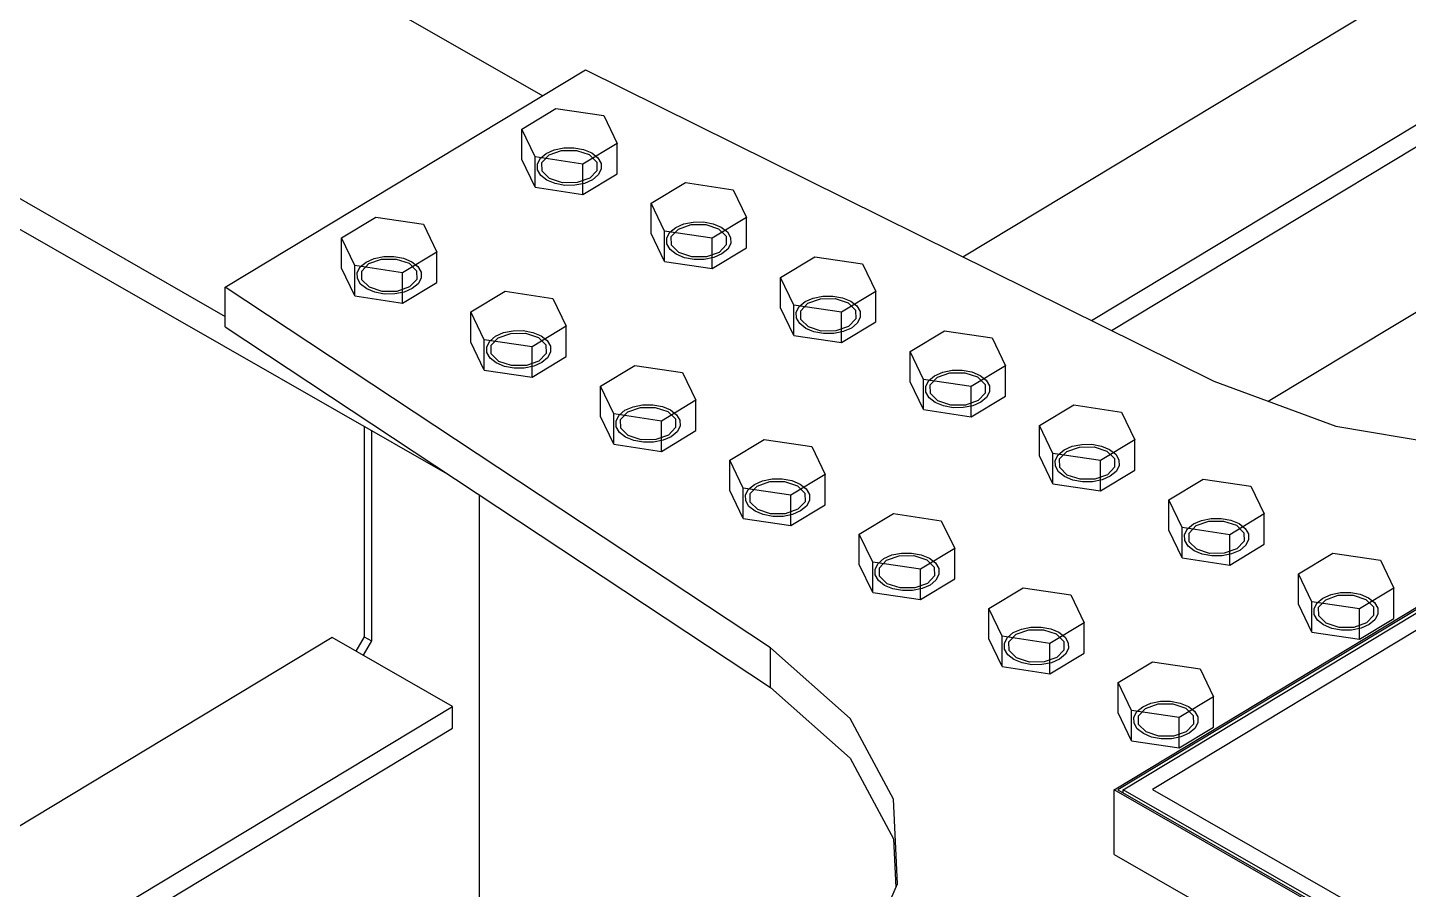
# Model space of a CAD drawing. Header units: millimetres. Extents: x 15962 to 71432, y 9666 to 72266.
# Drawn here: x 54455 to 54990, y 43068 to 43402 of the extents above; entities that cross this region are included whole.
import ezdxf

# ---------------------------------------------------------------- set-up
doc = ezdxf.new("R2010")
doc.units = ezdxf.units.MM
doc.header["$LTSCALE"] = 2

msp = doc.modelspace()

# ---------------------------------------------------------------- linework, layer by layer
at = {"color": 2, "linetype": 'Continuous'}
for p, q in [((54817.7899, 43313.349), (55422.9733, 43678.5036)), ((54867.6184, 43288.6615), (55469.5329, 43651.8438)), ((54875.3491, 43284.8314), (55469.5329, 43643.3491)), ((54936.035, 43257.4298), (55428.3456, 43554.4794)), ((54470.6136, 43481.3782), (54655.0043, 43375.794)), ((54338.0312, 43401.3834), (54532.0157, 43290.3057)), ((54338.0312, 43389.5718), (54618.849, 43228.7723)), ((54532.0157, 43301.5853), (54671.5737, 43385.7916)), ((54671.5737, 43385.7916), (54914.9958, 43265.1884)), ((54743.2076, 43161.8784), (54532.0157, 43301.5853)), ((54532.0157, 43286.214), (54532.0157, 43301.5853)), ((54532.0157, 43286.214), (54743.2076, 43146.5071)), ((54914.9958, 43265.1884), (54962.2939, 43247.7464)), ((54585.8098, 43247.6909), (54585.8098, 43166.2503)), ((54962.2939, 43247.7464), (55015.952, 43238.6695)), ((54588.675, 43246.0503), (54588.675, 43164.6097)), ((54630.543, 42971.9221), (54630.543, 43221.0365)), ((54876.3496, 43106.9348), (55054.2862, 43214.2979)), ((55054.3047, 43213.4667), (54877.7637, 43106.9457)), ((54879.8849, 43106.962), (55054.3325, 43212.2199)), ((55054.4806, 43205.5705), (54891.1976, 43107.0491)), ((54573.4593, 43165.9252), (53828.215, 42716.2609)), ((54620.0183, 43139.265), (54573.4593, 43165.9252)), ((54585.8098, 43166.2503), (54582.6424, 43160.6669)), ((54588.675, 43164.6097), (54585.5075, 43159.0263)), ((54585.8098, 43166.2503), (54588.675, 43164.6097)), ((54774.0818, 43134.5706), (54743.2076, 43161.8784)), ((54743.2076, 43146.5071), (54743.2076, 43161.8784)), ((54743.2076, 43146.5071), (54774.0818, 43119.1993)), ((53874.7746, 42689.6011), (54620.0183, 43139.265)), ((54620.0183, 43130.7703), (54620.0183, 43139.265)), ((53874.7746, 42681.1064), (54620.0183, 43130.7703)), ((54790.924, 43103.3129), (54774.0818, 43134.5706)), ((54774.0818, 43119.1993), (54790.924, 43087.9416)), ((54792.424, 43070.5369), (54790.924, 43103.3129)), ((54876.3496, 43081.8553), (54876.3496, 43106.9348)), ((55059.0066, 43002.3463), (54876.3496, 43106.9348)), ((54877.7637, 43106.9457), (55058.9881, 43003.1775)), ((54879.8849, 43105.7311), (54879.8849, 43106.962)), ((55058.9603, 43004.4243), (54879.8849, 43106.962)), ((54891.1976, 43107.0491), (55058.8122, 43011.0737)), ((54790.924, 43087.9416), (54791.7869, 43069.088)), ((54876.3496, 43081.8553), (55059.0066, 42977.2668)), ((54778.465, 43038.7922), (54792.424, 43070.5369))]:
    msp.add_line(p, q, dxfattribs=at)
at = {"color": 7, "linetype": 'Continuous'}
for p, q in [((54646.87, 43362.8376), (54660.1647, 43370.8593)), ((54660.1647, 43370.8593), (54678.631, 43368.1027)), ((54678.631, 43368.1027), (54683.8026, 43357.3243)), ((54646.87, 43351.0906), (54646.87, 43362.8376)), ((54652.0416, 43352.0592), (54646.87, 43362.8376)), ((54656.3825, 43353.4609), (54659.5161, 43354.8363)), ((54657.457, 43352.8457), (54662.3505, 43354.5569)), ((54659.5161, 43354.8363), (54663.2194, 43355.5752)), ((54662.3505, 43354.5569), (54668.044, 43354.6007)), ((54663.2194, 43355.5752), (54667.13, 43355.6053)), ((54667.13, 43355.6053), (54670.8649, 43354.9236)), ((54668.044, 43354.6007), (54673.012, 43352.9654)), ((54683.8026, 43357.3243), (54670.5079, 43349.3026)), ((54670.8649, 43354.9236), (54674.0587, 43353.5969)), ((54683.8026, 43345.5774), (54683.8026, 43357.3243)), ((54652.0416, 43340.3123), (54646.87, 43351.0906)), ((54652.0416, 43340.3123), (54652.0416, 43352.0592)), ((54670.5079, 43349.3026), (54652.0416, 43352.0592)), ((54652.9657, 43349.3883), (54654.1254, 43351.5836)), ((54653.0169, 43347.0897), (54652.9657, 43349.3883)), ((54654.1254, 43351.5836), (54656.3825, 43353.4609)), ((54654.6748, 43349.9255), (54657.457, 43352.8457)), ((54654.7493, 43346.579), (54654.6748, 43349.9255)), ((54670.5079, 43337.5556), (54670.5079, 43349.3026)), ((54673.012, 43352.9654), (54675.9233, 43350.089)), ((54674.0587, 43353.5969), (54676.3987, 43351.755)), ((54675.9233, 43350.089), (54675.9978, 43346.7425)), ((54676.3987, 43351.755), (54677.6558, 43349.5783)), ((54677.6558, 43349.5783), (54677.707, 43347.2797)), ((54654.274, 43344.913), (54653.0169, 43347.0897)), ((54656.6139, 43343.0711), (54654.274, 43344.913)), ((54657.6606, 43343.7027), (54654.7493, 43346.579)), ((54662.6286, 43342.0673), (54657.6606, 43343.7027)), ((54673.2156, 43343.8223), (54668.3222, 43342.1111)), ((54670.5079, 43337.5556), (54683.8026, 43345.5774)), ((54674.2901, 43343.2071), (54671.1565, 43341.8317)), ((54675.9978, 43346.7425), (54673.2156, 43343.8223)), ((54676.5472, 43345.0844), (54674.2901, 43343.2071)), ((54677.707, 43347.2797), (54676.5472, 43345.0844)), ((54652.0416, 43340.3123), (54670.5079, 43337.5556)), ((54659.8077, 43341.7444), (54656.6139, 43343.0711)), ((54663.5426, 43341.0627), (54659.8077, 43341.7444)), ((54668.3222, 43342.1111), (54662.6286, 43342.0673)), ((54667.4532, 43341.0928), (54663.5426, 43341.0627)), ((54671.1565, 43341.8317), (54667.4532, 43341.0928)), ((54697.0111, 43334.127), (54710.3058, 43342.1487)), ((54710.3058, 43342.1487), (54728.7721, 43339.3921)), ((54728.7721, 43339.3921), (54733.9438, 43328.6137)), ((54697.0111, 43322.3801), (54697.0111, 43334.127)), ((54702.1827, 43323.3486), (54697.0111, 43334.127)), ((54577.0909, 43320.7344), (54590.3856, 43328.7561)), ((54590.3856, 43328.7561), (54608.852, 43325.9995)), ((54733.9438, 43328.6137), (54720.6491, 43320.592)), ((54733.9438, 43316.8668), (54733.9438, 43328.6137)), ((54608.852, 43325.9995), (54614.0236, 43315.2211)), ((54702.1827, 43311.6017), (54697.0111, 43322.3801)), ((54702.1827, 43311.6017), (54702.1827, 43323.3486)), ((54720.6491, 43320.592), (54702.1827, 43323.3486)), ((54703.1068, 43320.6777), (54704.2665, 43322.8731)), ((54704.2665, 43322.8731), (54706.5237, 43324.7503)), ((54704.8159, 43321.215), (54707.5981, 43324.1351)), ((54706.5237, 43324.7503), (54709.6573, 43326.1257)), ((54707.5981, 43324.1351), (54712.4916, 43325.8463)), ((54709.6573, 43326.1257), (54713.3606, 43326.8646)), ((54712.4916, 43325.8463), (54718.1851, 43325.8901)), ((54713.3606, 43326.8646), (54717.2711, 43326.8947)), ((54717.2711, 43326.8947), (54721.0061, 43326.213)), ((54718.1851, 43325.8901), (54723.1531, 43324.2548)), ((54721.0061, 43326.213), (54724.1998, 43324.8863)), ((54723.1531, 43324.2548), (54726.0644, 43321.3785)), ((54724.1998, 43324.8863), (54726.5398, 43323.0445)), ((54726.5398, 43323.0445), (54727.7969, 43320.8677)), ((54577.0909, 43308.9875), (54577.0909, 43320.7344)), ((54582.2626, 43309.956), (54577.0909, 43320.7344)), ((54703.158, 43318.3792), (54703.1068, 43320.6777)), ((54704.4151, 43316.2024), (54703.158, 43318.3792)), ((54704.8904, 43317.8684), (54704.8159, 43321.215)), ((54707.8017, 43314.9921), (54704.8904, 43317.8684)), ((54720.6491, 43308.8451), (54720.6491, 43320.592)), ((54720.6491, 43308.8451), (54733.9438, 43316.8668)), ((54726.139, 43318.0319), (54723.3568, 43315.1118)), ((54726.0644, 43321.3785), (54726.139, 43318.0319)), ((54727.8481, 43318.5691), (54726.6883, 43316.3738)), ((54727.7969, 43320.8677), (54727.8481, 43318.5691)), ((54584.3463, 43309.4805), (54586.6035, 43311.3577)), ((54586.6035, 43311.3577), (54589.7371, 43312.7331)), ((54587.6779, 43310.7425), (54592.5714, 43312.4537)), ((54589.7371, 43312.7331), (54593.4404, 43313.472)), ((54592.5714, 43312.4537), (54598.2649, 43312.4975)), ((54593.4404, 43313.472), (54597.3509, 43313.5021)), ((54597.3509, 43313.5021), (54601.0859, 43312.8204)), ((54598.2649, 43312.4975), (54603.233, 43310.8622)), ((54614.0236, 43315.2211), (54600.7289, 43307.1994)), ((54601.0859, 43312.8204), (54604.2796, 43311.4937)), ((54604.2796, 43311.4937), (54606.6196, 43309.6519)), ((54614.0236, 43303.4742), (54614.0236, 43315.2211)), ((54702.1827, 43311.6017), (54720.6491, 43308.8451)), ((54706.7551, 43314.3605), (54704.4151, 43316.2024)), ((54709.9488, 43313.0338), (54706.7551, 43314.3605)), ((54712.7698, 43313.3567), (54707.8017, 43314.9921)), ((54713.6838, 43312.3522), (54709.9488, 43313.0338)), ((54718.4633, 43313.4005), (54712.7698, 43313.3567)), ((54717.5943, 43312.3822), (54713.6838, 43312.3522)), ((54721.2976, 43313.1212), (54717.5943, 43312.3822)), ((54723.3568, 43315.1118), (54718.4633, 43313.4005)), ((54724.4312, 43314.4965), (54721.2976, 43313.1212)), ((54726.6883, 43316.3738), (54724.4312, 43314.4965)), ((54747.1522, 43305.4164), (54760.4469, 43313.4381)), ((54760.4469, 43313.4381), (54778.9133, 43310.6815)), ((54582.2626, 43298.2091), (54577.0909, 43308.9875)), ((54582.2626, 43298.2091), (54582.2626, 43309.956)), ((54600.7289, 43307.1994), (54582.2626, 43309.956)), ((54583.1866, 43307.2851), (54584.3463, 43309.4805)), ((54583.2378, 43304.9866), (54583.1866, 43307.2851)), ((54584.8957, 43307.8224), (54587.6779, 43310.7425)), ((54584.9702, 43304.4758), (54584.8957, 43307.8224)), ((54600.7289, 43295.4525), (54600.7289, 43307.1994)), ((54603.233, 43310.8622), (54606.1443, 43307.9859)), ((54606.1443, 43307.9859), (54606.2188, 43304.6393)), ((54606.6196, 43309.6519), (54607.8767, 43307.4751)), ((54607.8767, 43307.4751), (54607.9279, 43305.1765)), ((54778.9133, 43310.6815), (54784.0849, 43299.9032)), ((54584.4949, 43302.8098), (54583.2378, 43304.9866)), ((54586.8349, 43300.9679), (54584.4949, 43302.8098)), ((54587.8816, 43301.5995), (54584.9702, 43304.4758)), ((54590.0286, 43299.6412), (54586.8349, 43300.9679)), ((54592.8496, 43299.9641), (54587.8816, 43301.5995)), ((54603.4366, 43301.7192), (54598.5431, 43300.0079)), ((54600.7289, 43295.4525), (54614.0236, 43303.4742)), ((54604.511, 43301.1039), (54601.3774, 43299.7285)), ((54606.2188, 43304.6393), (54603.4366, 43301.7192)), ((54606.7682, 43302.9812), (54604.511, 43301.1039)), ((54607.9279, 43305.1765), (54606.7682, 43302.9812)), ((54747.1522, 43293.6695), (54747.1522, 43305.4164)), ((54752.3239, 43294.6381), (54747.1522, 43305.4164)), ((54582.2626, 43298.2091), (54600.7289, 43295.4525)), ((54593.7636, 43298.9596), (54590.0286, 43299.6412)), ((54598.5431, 43300.0079), (54592.8496, 43299.9641)), ((54597.6741, 43298.9896), (54593.7636, 43298.9596)), ((54601.3774, 43299.7285), (54597.6741, 43298.9896)), ((54627.2321, 43292.0238), (54640.5268, 43300.0455)), ((54640.5268, 43300.0455), (54658.9931, 43297.2889)), ((54658.9931, 43297.2889), (54664.1647, 43286.5106)), ((54754.4077, 43294.1625), (54756.6648, 43296.0398)), ((54754.957, 43292.5044), (54757.7393, 43295.4245)), ((54756.6648, 43296.0398), (54759.7984, 43297.4151)), ((54757.7393, 43295.4245), (54762.6327, 43297.1358)), ((54759.7984, 43297.4151), (54763.5017, 43298.1541)), ((54762.6327, 43297.1358), (54768.3263, 43297.1796)), ((54763.5017, 43298.1541), (54767.4122, 43298.1841)), ((54767.4122, 43298.1841), (54771.1472, 43297.5025)), ((54768.3263, 43297.1796), (54773.2943, 43295.5442)), ((54784.0849, 43299.9032), (54770.7902, 43291.8814)), ((54771.1472, 43297.5025), (54774.341, 43296.1758)), ((54773.2943, 43295.5442), (54776.2056, 43292.6679)), ((54774.341, 43296.1758), (54776.6809, 43294.3339)), ((54784.0849, 43288.1562), (54784.0849, 43299.9032)), ((54627.2321, 43280.2769), (54627.2321, 43292.0238)), ((54632.4037, 43281.2455), (54627.2321, 43292.0238)), ((54752.3239, 43282.8911), (54747.1522, 43293.6695)), ((54752.3239, 43282.8911), (54752.3239, 43294.6381)), ((54770.7902, 43291.8814), (54752.3239, 43294.6381)), ((54753.2479, 43291.9672), (54754.4077, 43294.1625)), ((54753.2991, 43289.6686), (54753.2479, 43291.9672)), ((54755.0316, 43289.1578), (54754.957, 43292.5044)), ((54770.7902, 43280.1345), (54770.7902, 43291.8814)), ((54776.2056, 43292.6679), (54776.2801, 43289.3213)), ((54776.6809, 43294.3339), (54777.938, 43292.1571)), ((54777.9892, 43289.8586), (54776.8295, 43287.6632)), ((54777.938, 43292.1571), (54777.9892, 43289.8586)), ((54639.8782, 43284.0225), (54643.5815, 43284.7615)), ((54643.5815, 43284.7615), (54647.492, 43284.7915)), ((54647.492, 43284.7915), (54651.227, 43284.1099)), ((54664.1647, 43286.5106), (54650.87, 43278.4888)), ((54664.1647, 43274.7636), (54664.1647, 43286.5106)), ((54754.5562, 43287.4918), (54753.2991, 43289.6686)), ((54756.8962, 43285.65), (54754.5562, 43287.4918)), ((54757.9429, 43286.2815), (54755.0316, 43289.1578)), ((54760.09, 43284.3233), (54756.8962, 43285.65)), ((54762.9109, 43284.6462), (54757.9429, 43286.2815)), ((54768.6044, 43284.69), (54762.9109, 43284.6462)), ((54771.4388, 43284.4106), (54767.7354, 43283.6717)), ((54773.4979, 43286.4012), (54768.6044, 43284.69)), ((54770.7902, 43280.1345), (54784.0849, 43288.1562)), ((54774.5723, 43285.786), (54771.4388, 43284.4106)), ((54776.2801, 43289.3213), (54773.4979, 43286.4012)), ((54776.8295, 43287.6632), (54774.5723, 43285.786)), ((54797.2934, 43276.7058), (54810.5881, 43284.7276)), ((54810.5881, 43284.7276), (54829.0544, 43281.971)), ((54632.4037, 43269.4985), (54627.2321, 43280.2769)), ((54632.4037, 43269.4985), (54632.4037, 43281.2455)), ((54650.87, 43278.4888), (54632.4037, 43281.2455)), ((54633.3277, 43278.5746), (54634.4875, 43280.7699)), ((54634.4875, 43280.7699), (54636.7446, 43282.6472)), ((54635.0368, 43279.1118), (54637.8191, 43282.0319)), ((54635.1114, 43275.7652), (54635.0368, 43279.1118)), ((54636.7446, 43282.6472), (54639.8782, 43284.0225)), ((54637.8191, 43282.0319), (54642.7125, 43283.7432)), ((54642.7125, 43283.7432), (54648.4061, 43283.787)), ((54648.4061, 43283.787), (54653.3741, 43282.1516)), ((54651.227, 43284.1099), (54654.4208, 43282.7832)), ((54653.3741, 43282.1516), (54656.2854, 43279.2753)), ((54654.4208, 43282.7832), (54656.7607, 43280.9413)), ((54656.2854, 43279.2753), (54656.3599, 43275.9287)), ((54656.7607, 43280.9413), (54658.0178, 43278.7645)), ((54752.3239, 43282.8911), (54770.7902, 43280.1345)), ((54763.8249, 43283.6416), (54760.09, 43284.3233)), ((54767.7354, 43283.6717), (54763.8249, 43283.6416)), ((54829.0544, 43281.971), (54834.226, 43271.1926)), ((54633.3789, 43276.276), (54633.3277, 43278.5746)), ((54634.636, 43274.0992), (54633.3789, 43276.276)), ((54636.976, 43272.2574), (54634.636, 43274.0992)), ((54638.0227, 43272.8889), (54635.1114, 43275.7652)), ((54650.87, 43266.7419), (54650.87, 43278.4888)), ((54650.87, 43266.7419), (54664.1647, 43274.7636)), ((54656.3599, 43275.9287), (54653.5777, 43273.0086)), ((54656.9093, 43274.2706), (54654.6522, 43272.3934)), ((54658.069, 43276.466), (54656.9093, 43274.2706)), ((54658.0178, 43278.7645), (54658.069, 43276.466)), ((54797.2934, 43264.9589), (54797.2934, 43276.7058)), ((54802.465, 43265.9275), (54797.2934, 43276.7058)), ((54632.4037, 43269.4985), (54650.87, 43266.7419)), ((54640.1698, 43270.9307), (54636.976, 43272.2574)), ((54642.9907, 43271.2536), (54638.0227, 43272.8889)), ((54643.9047, 43270.249), (54640.1698, 43270.9307)), ((54648.6842, 43271.2974), (54642.9907, 43271.2536)), ((54647.8153, 43270.2791), (54643.9047, 43270.249)), ((54651.5186, 43271.018), (54647.8153, 43270.2791)), ((54653.5777, 43273.0086), (54648.6842, 43271.2974)), ((54654.6522, 43272.3934), (54651.5186, 43271.018)), ((54677.3732, 43263.3132), (54690.6679, 43271.335)), ((54690.6679, 43271.335), (54709.1342, 43268.5784)), ((54709.1342, 43268.5784), (54714.3058, 43257.8)), ((54806.8059, 43267.3292), (54809.9395, 43268.7046)), ((54807.8804, 43266.714), (54812.7739, 43268.4252)), ((54809.9395, 43268.7046), (54813.6428, 43269.4435)), ((54812.7739, 43268.4252), (54818.4674, 43268.469)), ((54813.6428, 43269.4435), (54817.5534, 43269.4736)), ((54817.5534, 43269.4736), (54821.2883, 43268.7919)), ((54818.4674, 43268.469), (54823.4354, 43266.8336)), ((54834.226, 43271.1926), (54820.9313, 43263.1709)), ((54821.2883, 43268.7919), (54824.4821, 43267.4652)), ((54834.226, 43259.4457), (54834.226, 43271.1926)), ((54677.3732, 43251.5663), (54677.3732, 43263.3132)), ((54682.5448, 43252.5349), (54677.3732, 43263.3132)), ((54802.465, 43254.1806), (54797.2934, 43264.9589)), ((54802.465, 43254.1806), (54802.465, 43265.9275)), ((54820.9313, 43263.1709), (54802.465, 43265.9275)), ((54803.3891, 43263.2566), (54804.5488, 43265.4519)), ((54803.4403, 43260.958), (54803.3891, 43263.2566)), ((54804.5488, 43265.4519), (54806.8059, 43267.3292)), ((54805.0982, 43263.7938), (54807.8804, 43266.714)), ((54805.1727, 43260.4473), (54805.0982, 43263.7938)), ((54820.9313, 43251.4239), (54820.9313, 43263.1709)), ((54823.4354, 43266.8336), (54826.3467, 43263.9573)), ((54824.4821, 43267.4652), (54826.8221, 43265.6233)), ((54826.3467, 43263.9573), (54826.4212, 43260.6108)), ((54826.8221, 43265.6233), (54828.0792, 43263.4466)), ((54828.0792, 43263.4466), (54828.1303, 43261.148)), ((54714.3058, 43257.8), (54701.0112, 43249.7783)), ((54714.3058, 43246.0531), (54714.3058, 43257.8)), ((54804.6974, 43258.7813), (54803.4403, 43260.958)), ((54807.0373, 43256.9394), (54804.6974, 43258.7813)), ((54808.084, 43257.5709), (54805.1727, 43260.4473)), ((54823.639, 43257.6906), (54818.7455, 43255.9794)), ((54820.9313, 43251.4239), (54834.226, 43259.4457)), ((54826.4212, 43260.6108), (54823.639, 43257.6906)), ((54826.9706, 43258.9527), (54824.7135, 43257.0754)), ((54828.1303, 43261.148), (54826.9706, 43258.9527)), ((54682.5448, 43240.788), (54682.5448, 43252.5349)), ((54701.0112, 43249.7783), (54682.5448, 43252.5349)), ((54684.6286, 43252.0593), (54686.8857, 43253.9366)), ((54685.178, 43250.4012), (54687.9602, 43253.3214)), ((54686.8857, 43253.9366), (54690.0193, 43255.312)), ((54687.9602, 43253.3214), (54692.8537, 43255.0326)), ((54690.0193, 43255.312), (54693.7227, 43256.0509)), ((54692.8537, 43255.0326), (54698.5472, 43255.0764)), ((54693.7227, 43256.0509), (54697.6332, 43256.081)), ((54697.6332, 43256.081), (54701.3681, 43255.3993)), ((54698.5472, 43255.0764), (54703.5152, 43253.441)), ((54701.3681, 43255.3993), (54704.5619, 43254.0726)), ((54703.5152, 43253.441), (54706.4265, 43250.5647)), ((54704.5619, 43254.0726), (54706.9019, 43252.2307)), ((54802.465, 43254.1806), (54820.9313, 43251.4239)), ((54810.2311, 43255.6127), (54807.0373, 43256.9394)), ((54813.052, 43255.9356), (54808.084, 43257.5709)), ((54813.966, 43254.931), (54810.2311, 43255.6127)), ((54818.7455, 43255.9794), (54813.052, 43255.9356)), ((54817.8766, 43254.9611), (54813.966, 43254.931)), ((54821.5799, 43255.7), (54817.8766, 43254.9611)), ((54824.7135, 43257.0754), (54821.5799, 43255.7)), ((54847.4345, 43247.9953), (54860.7292, 43256.017)), ((54860.7292, 43256.017), (54879.1955, 43253.2604)), ((54879.1955, 43253.2604), (54884.3672, 43242.482)), ((54682.5448, 43240.788), (54677.3732, 43251.5663)), ((54683.4689, 43249.864), (54684.6286, 43252.0593)), ((54683.5201, 43247.5654), (54683.4689, 43249.864)), ((54684.7772, 43245.3887), (54683.5201, 43247.5654)), ((54685.2525, 43247.0547), (54685.178, 43250.4012)), ((54688.1638, 43244.1783), (54685.2525, 43247.0547)), ((54701.0112, 43238.0313), (54701.0112, 43249.7783)), ((54706.5011, 43247.2182), (54703.7188, 43244.298)), ((54706.4265, 43250.5647), (54706.5011, 43247.2182)), ((54706.9019, 43252.2307), (54708.159, 43250.054)), ((54708.2102, 43247.7554), (54707.0504, 43245.5601)), ((54708.159, 43250.054), (54708.2102, 43247.7554)), ((54847.4345, 43236.2484), (54847.4345, 43247.9953)), ((54852.6061, 43237.2169), (54847.4345, 43247.9953)), ((54687.1171, 43243.5468), (54684.7772, 43245.3887)), ((54690.3109, 43242.2201), (54687.1171, 43243.5468)), ((54693.1318, 43242.543), (54688.1638, 43244.1783)), ((54694.0459, 43241.5384), (54690.3109, 43242.2201)), ((54698.8254, 43242.5868), (54693.1318, 43242.543)), ((54697.9564, 43241.5685), (54694.0459, 43241.5384)), ((54701.6597, 43242.3074), (54697.9564, 43241.5685)), ((54703.7188, 43244.298), (54698.8254, 43242.5868)), ((54701.0112, 43238.0313), (54714.3058, 43246.0531)), ((54704.7933, 43243.6828), (54701.6597, 43242.3074)), ((54707.0504, 43245.5601), (54704.7933, 43243.6828)), ((54727.5143, 43234.6027), (54740.809, 43242.6244)), ((54740.809, 43242.6244), (54759.2753, 43239.8678)), ((54884.3672, 43242.482), (54871.0725, 43234.4603)), ((54884.3672, 43230.7351), (54884.3672, 43242.482)), ((54682.5448, 43240.788), (54701.0112, 43238.0313)), ((54759.2753, 43239.8678), (54764.447, 43229.0894)), ((54852.6061, 43225.47), (54847.4345, 43236.2484)), ((54852.6061, 43225.47), (54852.6061, 43237.2169)), ((54871.0725, 43234.4603), (54852.6061, 43237.2169)), ((54853.5302, 43234.546), (54854.6899, 43236.7414)), ((54854.6899, 43236.7414), (54856.9471, 43238.6186)), ((54855.2393, 43235.0833), (54858.0215, 43238.0034)), ((54856.9471, 43238.6186), (54860.0807, 43239.994)), ((54858.0215, 43238.0034), (54862.915, 43239.7146)), ((54860.0807, 43239.994), (54863.784, 43240.7329)), ((54862.915, 43239.7146), (54868.6085, 43239.7584)), ((54863.784, 43240.7329), (54867.6945, 43240.763)), ((54867.6945, 43240.763), (54871.4294, 43240.0813)), ((54868.6085, 43239.7584), (54873.5765, 43238.1231)), ((54871.4294, 43240.0813), (54874.6232, 43238.7546)), ((54873.5765, 43238.1231), (54876.4878, 43235.2468)), ((54874.6232, 43238.7546), (54876.9632, 43236.9127)), ((54876.9632, 43236.9127), (54878.2203, 43234.736)), ((54727.5143, 43222.8558), (54727.5143, 43234.6027)), ((54732.686, 43223.8243), (54727.5143, 43234.6027)), ((54853.5814, 43232.2475), (54853.5302, 43234.546)), ((54854.8385, 43230.0707), (54853.5814, 43232.2475)), ((54855.3138, 43231.7367), (54855.2393, 43235.0833)), ((54858.2251, 43228.8604), (54855.3138, 43231.7367)), ((54871.0725, 43222.7134), (54871.0725, 43234.4603)), ((54876.5624, 43231.9002), (54873.7802, 43228.9801)), ((54876.4878, 43235.2468), (54876.5624, 43231.9002)), ((54878.2715, 43232.4374), (54877.1117, 43230.2421)), ((54878.2203, 43234.736), (54878.2715, 43232.4374)), ((54737.0269, 43225.226), (54740.1605, 43226.6014)), ((54738.1013, 43224.6108), (54742.9948, 43226.322)), ((54740.1605, 43226.6014), (54743.8638, 43227.3403)), ((54742.9948, 43226.322), (54748.6883, 43226.3658)), ((54743.8638, 43227.3403), (54747.7743, 43227.3704)), ((54747.7743, 43227.3704), (54751.5093, 43226.6887)), ((54748.6883, 43226.3658), (54753.6563, 43224.7305)), ((54764.447, 43229.0894), (54751.1523, 43221.0677)), ((54751.5093, 43226.6887), (54754.703, 43225.362)), ((54764.447, 43217.3425), (54764.447, 43229.0894)), ((54857.1785, 43228.2288), (54854.8385, 43230.0707)), ((54860.3722, 43226.9021), (54857.1785, 43228.2288)), ((54863.1931, 43227.225), (54858.2251, 43228.8604)), ((54864.1072, 43226.2204), (54860.3722, 43226.9021)), ((54868.8867, 43227.2688), (54863.1931, 43227.225)), ((54868.0177, 43226.2505), (54864.1072, 43226.2204)), ((54871.721, 43226.9894), (54868.0177, 43226.2505)), ((54873.7802, 43228.9801), (54868.8867, 43227.2688)), ((54871.0725, 43222.7134), (54884.3672, 43230.7351)), ((54874.8546, 43228.3648), (54871.721, 43226.9894)), ((54877.1117, 43230.2421), (54874.8546, 43228.3648)), ((54897.5756, 43219.2847), (54910.8703, 43227.3064)), ((54910.8703, 43227.3064), (54929.3367, 43224.5498)), ((54732.686, 43212.0774), (54727.5143, 43222.8558)), ((54732.686, 43212.0774), (54732.686, 43223.8243)), ((54751.1523, 43221.0677), (54732.686, 43223.8243)), ((54733.61, 43221.1534), (54734.7697, 43223.3488)), ((54733.6612, 43218.8549), (54733.61, 43221.1534)), ((54734.7697, 43223.3488), (54737.0269, 43225.226)), ((54735.3191, 43221.6907), (54738.1013, 43224.6108)), ((54735.3936, 43218.3441), (54735.3191, 43221.6907)), ((54751.1523, 43209.3208), (54751.1523, 43221.0677)), ((54753.6563, 43224.7305), (54756.5677, 43221.8542)), ((54754.703, 43225.362), (54757.043, 43223.5201)), ((54756.5677, 43221.8542), (54756.6422, 43218.5076)), ((54757.043, 43223.5201), (54758.3001, 43221.3434)), ((54758.3001, 43221.3434), (54758.3513, 43219.0448)), ((54852.6061, 43225.47), (54871.0725, 43222.7134)), ((54929.3367, 43224.5498), (54934.5083, 43213.7715)), ((54734.9183, 43216.6781), (54733.6612, 43218.8549)), ((54737.2583, 43214.8362), (54734.9183, 43216.6781)), ((54738.305, 43215.4678), (54735.3936, 43218.3441)), ((54740.452, 43213.5095), (54737.2583, 43214.8362)), ((54743.273, 43213.8324), (54738.305, 43215.4678)), ((54753.86, 43215.5875), (54748.9665, 43213.8762)), ((54751.1523, 43209.3208), (54764.447, 43217.3425)), ((54754.9344, 43214.9722), (54751.8008, 43213.5968)), ((54756.6422, 43218.5076), (54753.86, 43215.5875)), ((54757.1916, 43216.8495), (54754.9344, 43214.9722)), ((54758.3513, 43219.0448), (54757.1916, 43216.8495)), ((54897.5756, 43207.5378), (54897.5756, 43219.2847)), ((54902.7473, 43208.5064), (54897.5756, 43219.2847)), ((54732.686, 43212.0774), (54751.1523, 43209.3208)), ((54744.187, 43212.8278), (54740.452, 43213.5095)), ((54748.9665, 43213.8762), (54743.273, 43213.8324)), ((54748.0975, 43212.8579), (54744.187, 43212.8278)), ((54751.8008, 43213.5968), (54748.0975, 43212.8579)), ((54777.6555, 43205.8921), (54790.9502, 43213.9138)), ((54790.9502, 43213.9138), (54809.4165, 43211.1572)), ((54809.4165, 43211.1572), (54814.5881, 43200.3789)), ((54904.8311, 43208.0308), (54907.0882, 43209.908)), ((54907.0882, 43209.908), (54910.2218, 43211.2834)), ((54908.1626, 43209.2928), (54913.0561, 43211.004)), ((54910.2218, 43211.2834), (54913.9251, 43212.0224)), ((54913.0561, 43211.004), (54918.7497, 43211.0479)), ((54913.9251, 43212.0224), (54917.8356, 43212.0524)), ((54917.8356, 43212.0524), (54921.5706, 43211.3708)), ((54918.7497, 43211.0479), (54923.7177, 43209.4125)), ((54934.5083, 43213.7715), (54921.2136, 43205.7497)), ((54921.5706, 43211.3708), (54924.7643, 43210.0441)), ((54924.7643, 43210.0441), (54927.1043, 43208.2022)), ((54934.5083, 43202.0245), (54934.5083, 43213.7715)), ((54777.6555, 43194.1452), (54777.6555, 43205.8921)), ((54782.8271, 43195.1138), (54777.6555, 43205.8921)), ((54902.7473, 43196.7594), (54897.5756, 43207.5378)), ((54902.7473, 43196.7594), (54902.7473, 43208.5064)), ((54921.2136, 43205.7497), (54902.7473, 43208.5064)), ((54903.6713, 43205.8354), (54904.8311, 43208.0308)), ((54903.7225, 43203.5369), (54903.6713, 43205.8354)), ((54905.3804, 43206.3727), (54908.1626, 43209.2928)), ((54905.455, 43203.0261), (54905.3804, 43206.3727)), ((54921.2136, 43194.0028), (54921.2136, 43205.7497)), ((54923.7177, 43209.4125), (54926.629, 43206.5362)), ((54926.629, 43206.5362), (54926.7035, 43203.1896)), ((54927.1043, 43208.2022), (54928.3614, 43206.0254)), ((54928.3614, 43206.0254), (54928.4126, 43203.7269)), ((54814.5881, 43200.3789), (54801.2934, 43192.3571)), ((54814.5881, 43188.6319), (54814.5881, 43200.3789)), ((54904.9796, 43201.3601), (54903.7225, 43203.5369)), ((54907.3196, 43199.5183), (54904.9796, 43201.3601)), ((54908.3663, 43200.1498), (54905.455, 43203.0261)), ((54910.5134, 43198.1916), (54907.3196, 43199.5183)), ((54913.3343, 43198.5145), (54908.3663, 43200.1498)), ((54923.9213, 43200.2695), (54919.0278, 43198.5583)), ((54921.2136, 43194.0028), (54934.5083, 43202.0245)), ((54924.9957, 43199.6543), (54921.8621, 43198.2789)), ((54926.7035, 43203.1896), (54923.9213, 43200.2695)), ((54927.2529, 43201.5315), (54924.9957, 43199.6543)), ((54928.4126, 43203.7269), (54927.2529, 43201.5315)), ((54782.8271, 43183.3668), (54777.6555, 43194.1452)), ((54782.8271, 43183.3668), (54782.8271, 43195.1138)), ((54801.2934, 43192.3571), (54782.8271, 43195.1138)), ((54783.7511, 43192.4428), (54784.9109, 43194.6382)), ((54784.9109, 43194.6382), (54787.168, 43196.5154)), ((54785.4602, 43192.9801), (54788.2425, 43195.9002)), ((54787.168, 43196.5154), (54790.3016, 43197.8908)), ((54788.2425, 43195.9002), (54793.1359, 43197.6114)), ((54790.3016, 43197.8908), (54794.0049, 43198.6298)), ((54793.1359, 43197.6114), (54798.8295, 43197.6553)), ((54794.0049, 43198.6298), (54797.9154, 43198.6598)), ((54797.9154, 43198.6598), (54801.6504, 43197.9782)), ((54798.8295, 43197.6553), (54803.7975, 43196.0199)), ((54801.6504, 43197.9782), (54804.8442, 43196.6515)), ((54803.7975, 43196.0199), (54806.7088, 43193.1436)), ((54804.8442, 43196.6515), (54807.1841, 43194.8096)), ((54807.1841, 43194.8096), (54808.4412, 43192.6328)), ((54902.7473, 43196.7594), (54921.2136, 43194.0028)), ((54914.2483, 43197.5099), (54910.5134, 43198.1916)), ((54919.0278, 43198.5583), (54913.3343, 43198.5145)), ((54918.1588, 43197.54), (54914.2483, 43197.5099)), ((54921.8621, 43198.2789), (54918.1588, 43197.54)), ((54947.7168, 43190.5741), (54961.0115, 43198.5959)), ((54961.0115, 43198.5959), (54979.4778, 43195.8392)), ((54979.4778, 43195.8392), (54984.6494, 43185.0609)), ((54783.8023, 43190.1443), (54783.7511, 43192.4428)), ((54785.0594, 43187.9675), (54783.8023, 43190.1443)), ((54785.5348, 43189.6335), (54785.4602, 43192.9801)), ((54788.4461, 43186.7572), (54785.5348, 43189.6335)), ((54801.2934, 43180.6102), (54801.2934, 43192.3571)), ((54801.2934, 43180.6102), (54814.5881, 43188.6319)), ((54806.7833, 43189.797), (54804.0011, 43186.8769)), ((54807.3327, 43188.1389), (54805.0756, 43186.2617)), ((54806.7088, 43193.1436), (54806.7833, 43189.797)), ((54808.4924, 43190.3343), (54807.3327, 43188.1389)), ((54808.4412, 43192.6328), (54808.4924, 43190.3343)), ((54947.7168, 43178.8272), (54947.7168, 43190.5741)), ((54952.8884, 43179.7958), (54947.7168, 43190.5741)), ((54782.8271, 43183.3668), (54801.2934, 43180.6102)), ((54787.3994, 43186.1257), (54785.0594, 43187.9675)), ((54790.5932, 43184.799), (54787.3994, 43186.1257)), ((54793.4141, 43185.1219), (54788.4461, 43186.7572)), ((54794.3281, 43184.1173), (54790.5932, 43184.799)), ((54799.1076, 43185.1657), (54793.4141, 43185.1219)), ((54798.2387, 43184.1474), (54794.3281, 43184.1173)), ((54801.942, 43184.8863), (54798.2387, 43184.1474)), ((54804.0011, 43186.8769), (54799.1076, 43185.1657)), ((54805.0756, 43186.2617), (54801.942, 43184.8863)), ((54827.7966, 43177.1815), (54841.0913, 43185.2033)), ((54841.0913, 43185.2033), (54859.5576, 43182.4466)), ((54960.3629, 43182.5729), (54964.0662, 43183.3118)), ((54964.0662, 43183.3118), (54967.9768, 43183.3419)), ((54967.9768, 43183.3419), (54971.7117, 43182.6602)), ((54984.6494, 43185.0609), (54971.3547, 43177.0392)), ((54984.6494, 43173.314), (54984.6494, 43185.0609)), ((54859.5576, 43182.4466), (54864.7292, 43171.6683)), ((54952.8884, 43168.0489), (54947.7168, 43178.8272)), ((54952.8884, 43168.0489), (54952.8884, 43179.7958)), ((54971.3547, 43177.0392), (54952.8884, 43179.7958)), ((54953.8125, 43177.1249), (54954.9722, 43179.3202)), ((54954.9722, 43179.3202), (54957.2293, 43181.1975)), ((54955.5216, 43177.6621), (54958.3038, 43180.5823)), ((54955.5961, 43174.3156), (54955.5216, 43177.6621)), ((54957.2293, 43181.1975), (54960.3629, 43182.5729)), ((54958.3038, 43180.5823), (54963.1973, 43182.2935)), ((54963.1973, 43182.2935), (54968.8908, 43182.3373)), ((54968.8908, 43182.3373), (54973.8588, 43180.7019)), ((54971.7117, 43182.6602), (54974.9055, 43181.3335)), ((54973.8588, 43180.7019), (54976.7701, 43177.8256)), ((54974.9055, 43181.3335), (54977.2454, 43179.4916)), ((54976.7701, 43177.8256), (54976.8446, 43174.4791)), ((54977.2454, 43179.4916), (54978.5026, 43177.3149)), ((54827.7966, 43165.4346), (54827.7966, 43177.1815)), ((54832.9682, 43166.4032), (54827.7966, 43177.1815)), ((54953.8636, 43174.8263), (54953.8125, 43177.1249)), ((54955.1208, 43172.6496), (54953.8636, 43174.8263)), ((54957.4607, 43170.8077), (54955.1208, 43172.6496)), ((54958.5074, 43171.4392), (54955.5961, 43174.3156)), ((54971.3547, 43165.2922), (54971.3547, 43177.0392)), ((54971.3547, 43165.2922), (54984.6494, 43173.314)), ((54976.8446, 43174.4791), (54974.0624, 43171.5589)), ((54977.394, 43172.821), (54975.1369, 43170.9437)), ((54978.5537, 43175.0163), (54977.394, 43172.821)), ((54978.5026, 43177.3149), (54978.5537, 43175.0163)), ((54835.052, 43165.9276), (54837.3091, 43167.8049)), ((54835.6014, 43164.2695), (54838.3836, 43167.1897)), ((54837.3091, 43167.8049), (54840.4427, 43169.1803)), ((54838.3836, 43167.1897), (54843.2771, 43168.9009)), ((54840.4427, 43169.1803), (54844.146, 43169.9192)), ((54843.2771, 43168.9009), (54848.9706, 43168.9447)), ((54844.146, 43169.9192), (54848.0566, 43169.9493)), ((54848.0566, 43169.9493), (54851.7915, 43169.2676)), ((54848.9706, 43168.9447), (54853.9386, 43167.3093)), ((54864.7292, 43171.6683), (54851.4345, 43163.6466)), ((54851.7915, 43169.2676), (54854.9853, 43167.9409)), ((54853.9386, 43167.3093), (54856.8499, 43164.433)), ((54854.9853, 43167.9409), (54857.3253, 43166.099)), ((54864.7292, 43159.9214), (54864.7292, 43171.6683)), ((54952.8884, 43168.0489), (54971.3547, 43165.2922)), ((54960.6545, 43169.481), (54957.4607, 43170.8077)), ((54963.4754, 43169.8039), (54958.5074, 43171.4392)), ((54964.3894, 43168.7993), (54960.6545, 43169.481)), ((54969.1689, 43169.8477), (54963.4754, 43169.8039)), ((54968.3, 43168.8294), (54964.3894, 43168.7993)), ((54972.0033, 43169.5683), (54968.3, 43168.8294)), ((54974.0624, 43171.5589), (54969.1689, 43169.8477)), ((54975.1369, 43170.9437), (54972.0033, 43169.5683)), ((54832.9682, 43154.6563), (54827.7966, 43165.4346)), ((54832.9682, 43154.6563), (54832.9682, 43166.4032)), ((54851.4345, 43163.6466), (54832.9682, 43166.4032)), ((54833.8923, 43163.7323), (54835.052, 43165.9276)), ((54833.9435, 43161.4337), (54833.8923, 43163.7323)), ((54835.2006, 43159.257), (54833.9435, 43161.4337)), ((54835.6759, 43160.923), (54835.6014, 43164.2695)), ((54851.4345, 43151.8996), (54851.4345, 43163.6466)), ((54856.8499, 43164.433), (54856.9245, 43161.0865)), ((54857.3253, 43166.099), (54858.5824, 43163.9223)), ((54858.6336, 43161.6237), (54857.4738, 43159.4284)), ((54858.5824, 43163.9223), (54858.6336, 43161.6237)), ((54837.5405, 43157.4151), (54835.2006, 43159.257)), ((54838.5872, 43158.0466), (54835.6759, 43160.923)), ((54840.7343, 43156.0884), (54837.5405, 43157.4151)), ((54843.5552, 43156.4113), (54838.5872, 43158.0466)), ((54844.4693, 43155.4067), (54840.7343, 43156.0884)), ((54849.2488, 43156.4551), (54843.5552, 43156.4113)), ((54852.0831, 43156.1757), (54848.3798, 43155.4368)), ((54854.1422, 43158.1663), (54849.2488, 43156.4551)), ((54851.4345, 43151.8996), (54864.7292, 43159.9214)), ((54855.2167, 43157.5511), (54852.0831, 43156.1757)), ((54856.9245, 43161.0865), (54854.1422, 43158.1663)), ((54857.4738, 43159.4284), (54855.2167, 43157.5511)), ((54877.9377, 43148.471), (54891.2324, 43156.4927)), ((54891.2324, 43156.4927), (54909.6987, 43153.7361)), ((54832.9682, 43154.6563), (54851.4345, 43151.8996)), ((54848.3798, 43155.4368), (54844.4693, 43155.4067)), ((54909.6987, 43153.7361), (54914.8704, 43142.9577)), ((54877.9377, 43136.724), (54877.9377, 43148.471)), ((54883.1094, 43137.6926), (54877.9377, 43148.471)), ((54887.4503, 43139.0943), (54890.5839, 43140.4697)), ((54888.5247, 43138.4791), (54893.4182, 43140.1903)), ((54890.5839, 43140.4697), (54894.2872, 43141.2086)), ((54893.4182, 43140.1903), (54899.1117, 43140.2341)), ((54894.2872, 43141.2086), (54898.1977, 43141.2387)), ((54898.1977, 43141.2387), (54901.9327, 43140.557)), ((54899.1117, 43140.2341), (54904.0797, 43138.5988)), ((54914.8704, 43142.9577), (54901.5757, 43134.936)), ((54901.9327, 43140.557), (54905.1264, 43139.2303)), ((54914.8704, 43131.2108), (54914.8704, 43142.9577)), ((54883.1094, 43125.9457), (54877.9377, 43136.724)), ((54883.1094, 43125.9457), (54883.1094, 43137.6926)), ((54901.5757, 43134.936), (54883.1094, 43137.6926)), ((54884.0334, 43135.0217), (54885.1931, 43137.2171)), ((54884.0846, 43132.7232), (54884.0334, 43135.0217)), ((54885.1931, 43137.2171), (54887.4503, 43139.0943)), ((54885.7425, 43135.559), (54888.5247, 43138.4791)), ((54885.817, 43132.2124), (54885.7425, 43135.559)), ((54901.5757, 43123.1891), (54901.5757, 43134.936)), ((54904.0797, 43138.5988), (54906.9911, 43135.7225)), ((54905.1264, 43139.2303), (54907.4664, 43137.3884)), ((54906.9911, 43135.7225), (54907.0656, 43132.3759)), ((54907.4664, 43137.3884), (54908.7235, 43135.2117)), ((54908.7235, 43135.2117), (54908.7747, 43132.9131)), ((54885.3417, 43130.5464), (54884.0846, 43132.7232)), ((54887.6817, 43128.7045), (54885.3417, 43130.5464)), ((54888.7284, 43129.3361), (54885.817, 43132.2124)), ((54893.6964, 43127.7007), (54888.7284, 43129.3361)), ((54904.2834, 43129.4558), (54899.3899, 43127.7445)), ((54901.5757, 43123.1891), (54914.8704, 43131.2108)), ((54907.0656, 43132.3759), (54904.2834, 43129.4558)), ((54907.615, 43130.7178), (54905.3578, 43128.8405)), ((54908.7747, 43132.9131), (54907.615, 43130.7178)), ((54883.1094, 43125.9457), (54901.5757, 43123.1891)), ((54890.8754, 43127.3778), (54887.6817, 43128.7045)), ((54894.6104, 43126.6961), (54890.8754, 43127.3778)), ((54899.3899, 43127.7445), (54893.6964, 43127.7007)), ((54898.5209, 43126.7262), (54894.6104, 43126.6961)), ((54902.2242, 43127.4651), (54898.5209, 43126.7262)), ((54905.3578, 43128.8405), (54902.2242, 43127.4651))]:
    msp.add_line(p, q, dxfattribs=at)

doc.saveas('drawing.dxf')
